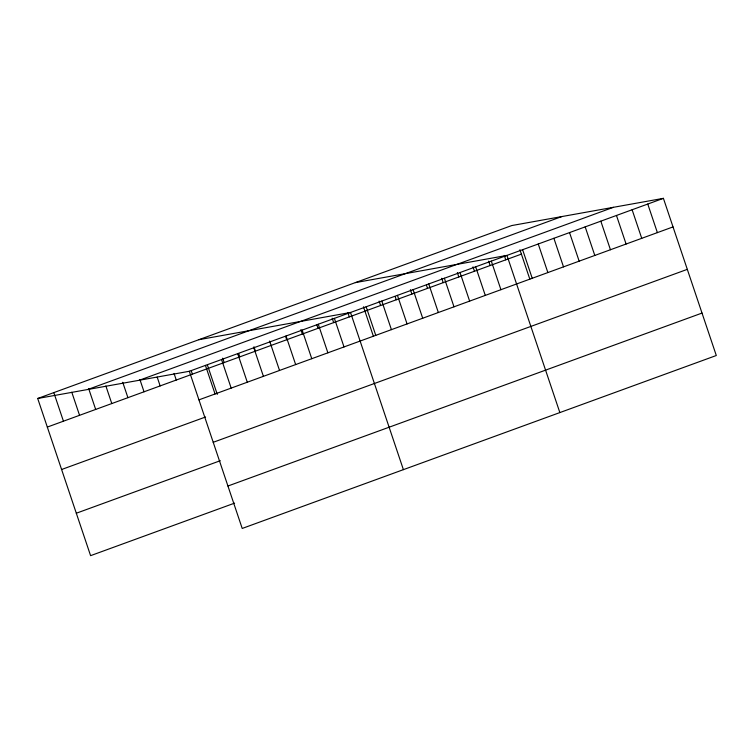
<?xml version="1.0" encoding="UTF-8"?>
<svg xmlns="http://www.w3.org/2000/svg" width="754" height="754" viewBox="0 0 754 754"><rect width="100%" height="100%" fill="white"/><g stroke="black" fill="none" stroke-linecap="round" stroke-linejoin="round"><path stroke-width="1.13" d="M37.7 398.489L511.787 225.55L663.407 198.34L716.3 355.511L242.213 528.45L189.32 371.279L37.7 398.489L90.593 555.66L234.588 503.135M87.737 389.516L561.824 216.568M139.283 380.261L613.37 207.322M189.32 371.279L663.407 198.34M47.323 427.075L521.4 254.126M198.943 399.856L673.02 226.916M61.602 469.506L205.597 416.981M213.222 442.296L687.309 269.357M76.314 513.229L220.309 460.703M227.934 486.019L702.021 313.07M355.341 282.618L506.961 255.408L559.854 412.579M198.886 339.696L350.506 312.476L403.399 469.648M647.761 204.042L657.384 232.628M632.116 209.753L641.739 238.33M616.47 215.456L626.093 244.042M600.825 221.167L610.448 249.744M585.179 226.869L594.802 255.455M569.534 232.581L579.157 261.157M553.888 238.292L563.511 266.869M538.252 243.994L547.866 272.571M522.607 249.706L532.22 278.283M519.921 249.734L529.826 279.159M504.285 255.436L505.764 259.838M491.316 261.12L500.929 289.696M488.639 261.148L490.119 265.549M475.67 266.822L485.284 295.408M472.994 266.859L474.473 271.252M460.025 272.533L469.638 301.11M457.348 272.562L458.828 276.963M444.379 278.235L453.993 306.821M441.703 278.273L443.182 282.665M428.734 283.947L438.347 312.524M426.425 285.078L427.537 288.377M413.088 289.649L422.711 318.235M410.412 289.687L411.891 294.079M397.443 295.361L407.066 323.937M395.134 296.492L396.246 299.79M381.797 301.063L391.42 329.649M379.121 301.1L380.6 305.493M366.152 306.774L375.775 335.351M363.475 306.803L373.381 336.227M347.83 312.514L349.309 316.906M334.39 318.358L344.012 346.944M332.184 318.216L333.664 322.618M318.273 324.239L327.886 352.825M316.916 325.021L318.018 328.32M302.156 330.12L311.77 358.697M300.893 329.63L302.373 334.031M286.03 336.001L295.653 364.578M285.625 336.435L286.737 339.734M269.612 341.044L279.536 370.459M253.966 346.755L255.446 351.147M253.796 347.764L263.41 376.34M238.688 353.56L239.8 356.859M237.68 353.635L247.293 382.221M222.675 358.169L224.155 362.561M221.553 359.517L231.176 388.103M207.397 364.974L217.293 394.389M205.437 365.398L215.06 393.984M191.28 370.855L192.393 374.154M174.051 373.437L176.266 380.035M157.19 377.123L160.15 385.916M139.961 379.705L144.033 391.788M122.732 382.287L127.916 397.669M105.871 385.963L111.79 403.55M88.642 388.546L95.673 409.431M71.79 392.231L79.556 415.313M53.817 392.608L63.44 421.194"/></g></svg>
